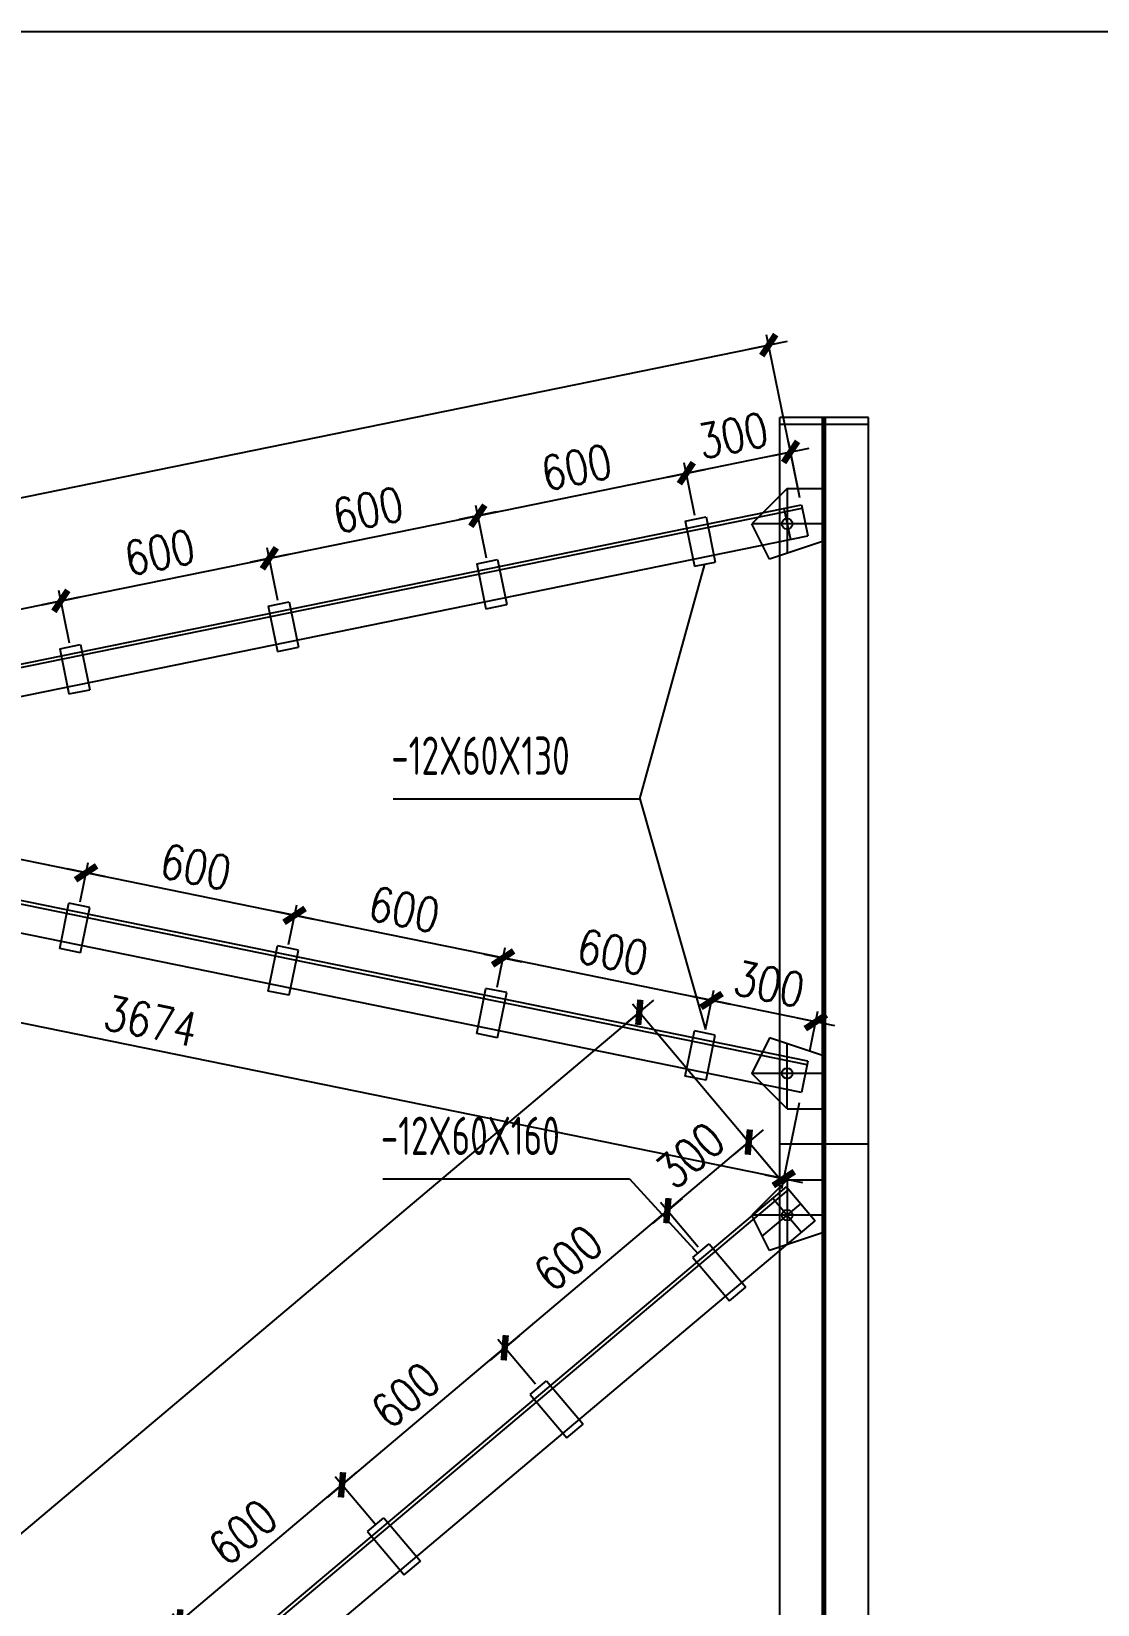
# Model space of a CAD drawing. Header units: millimetres. Extents: x 2451220 to 4527627, y -5186613 to -1639140.
# Drawn here: x 2552625 to 2555631, y -1729912 to -1725474 of the extents above; entities that cross this region are included whole.
import ezdxf
from ezdxf.enums import TextEntityAlignment as Align

# ---------------------------------------------------------------- set-up
doc = ezdxf.new("R2010")
doc.units = ezdxf.units.MM
doc.header["$LTSCALE"] = 1000
doc.header["$PDMODE"] = 34
doc.styles.add('DIM_FONT', font='simplex.shx', dxfattribs={"width": 0.8, "bigfont": 'hztxt.shx'})
doc.styles.get("Standard").update_dxf_attribs({"font": 'txt', "bigfont": 'gbcbig.shx'})
doc.styles.add('TSSD_Label', font='Tssdeng.shx', dxfattribs={"width": 0.7, "bigfont": 'hztxt.shx'})
doc.dimstyles.get("Standard").update_dxf_attribs({"dimscale": 100, "dimtxt": 3.5, "dimasz": 1, "dimexe": 2.5, "dimexo": 3, "dimgap": 1.5, "dimtad": 1, "dimdec": 0, "dimzin": 0, "dimdsep": 46, "dimtxsty": 'Standard', "dimblk": 'ARCHTICK', "dimcen": 0.09, "dimadec": 0, "dimazin": 0, "dimtfac": 1, "dimtdec": 0, "dimtix": 1, "dimtmove": 2, "dimatfit": 3, "dimldrblk": 'ARCHTICK', "dimfxl": 1, "dimtolj": 1, "dimtzin": 0, "dimarcsym": 0})

# ---------------------------------------------------------------- blocks, each defined once
blk = doc.blocks.new('_DIMX')
blk.add_line((-150, 0), (150, 0))
at = {"const_width": 50}
blk.add_lwpolyline([(-70, -70), (70, 70)], dxfattribs=at)
blk = doc.blocks.new('*D1994')
at = {"color": 3, "lineweight": -2}
for p, q in [((2554740.4, -1728718.2), (2554319.1, -1728218.4)), ((2554338.2, -1728241.5), (2546670.3, -1734705.5)), ((2547072, -1735182.6), (2546650.7, -1734682.8))]:
    blk.add_line(p, q, dxfattribs=at)
at = {"layer": 'Defpoints', "color": 0}
for p in [(2554759.8, -1728741.1), (2546670, -1734705.7), (2547091.3, -1735205.6)]:
    blk.add_point(p, dxfattribs=at)
at = {"color": 3, "lineweight": -2, "xscale": 0.36, "yscale": 0.36, "zscale": 0.36}
for p, rotation in [((2554338.4, -1728241.3), 40.13064165766563), ((2546670, -1734705.7), 220.1306416576656)]:
    blk.add_blockref('_DIMX', p, dxfattribs=dict(at, rotation=rotation))
at = {"color": 7, "insert": (2551090.2, -1730792.3), "char_height": 96, "attachment_point": 5, "rotation": 40.1306, "style": 'DIM_FONT'}
blk.add_mtext('\\A1;10030', dxfattribs=at)
blk = doc.blocks.new('*D659')
at = {"color": 3, "lineweight": -2}
for p, q in [((2553593.6, -1729685), (2553480.9, -1729551.3)), ((2553041.7, -1729960.7), (2553499.9, -1729574.4)), ((2553128.4, -1730064), (2553022.1, -1729938))]:
    blk.add_line(p, q, dxfattribs=at)
at = {"layer": 'Defpoints', "color": 0}
for p in [(2553500.2, -1729574.2), (2553612.9, -1729707.9), (2553147.7, -1730087)]:
    blk.add_point(p, dxfattribs=at)
at = {"color": 3, "lineweight": -2, "xscale": 0.36, "yscale": 0.36, "zscale": 0.36}
for p, rotation in [((2553500.2, -1729574.2), 40.1306416554416), ((2553041.5, -1729960.9), 220.1306416554416)]:
    blk.add_blockref('_DIMX', p, dxfattribs=dict(at, rotation=rotation))
at = {"color": 7, "insert": (2553220.6, -1729707.9), "char_height": 96, "attachment_point": 5, "rotation": 40.1306, "style": 'DIM_FONT'}
blk.add_mtext('\\A1;600', dxfattribs=at)
blk = doc.blocks.new('*D660')
at = {"color": 3, "lineweight": -2}
for p, q in [((2554045.9, -1729290.6), (2553939.6, -1729164.5)), ((2553500.5, -1729574), (2553958.7, -1729187.7)), ((2553593.6, -1729685), (2553480.9, -1729551.3))]:
    blk.add_line(p, q, dxfattribs=at)
at = {"layer": 'Defpoints', "color": 0}
for p in [(2553959, -1729187.5), (2554065.2, -1729313.5), (2553612.9, -1729707.9)]:
    blk.add_point(p, dxfattribs=at)
at = {"color": 3, "lineweight": -2, "xscale": 0.36, "yscale": 0.36, "zscale": 0.36}
for p, rotation in [((2553959, -1729187.5), 40.1306416554416), ((2553500.2, -1729574.2), 220.1306416554416)]:
    blk.add_blockref('_DIMX', p, dxfattribs=dict(at, rotation=rotation))
at = {"color": 7, "insert": (2553679.3, -1729321.2), "char_height": 96, "attachment_point": 5, "rotation": 40.1306, "style": 'DIM_FONT'}
blk.add_mtext('\\A1;600', dxfattribs=at)
blk = doc.blocks.new('*D661')
at = {"color": 3, "lineweight": -2}
for p, q in [((2553959.2, -1729187.3), (2554417.4, -1728801)), ((2554504.6, -1728903.9), (2554398.4, -1728777.8)), ((2554045.9, -1729290.6), (2553939.6, -1729164.5))]:
    blk.add_line(p, q, dxfattribs=at)
at = {"layer": 'Defpoints', "color": 0}
for p in [(2554417.7, -1728800.8), (2554524, -1728926.8), (2554065.2, -1729313.5)]:
    blk.add_point(p, dxfattribs=at)
at = {"color": 3, "lineweight": -2, "xscale": 0.36, "yscale": 0.36, "zscale": 0.36}
for p, rotation in [((2554417.7, -1728800.8), 40.1306416554416), ((2553959, -1729187.5), 220.1306416554416)]:
    blk.add_blockref('_DIMX', p, dxfattribs=dict(at, rotation=rotation))
at = {"color": 7, "insert": (2554138.1, -1728934.5), "char_height": 96, "attachment_point": 5, "rotation": 40.1306, "style": 'DIM_FONT'}
blk.add_mtext('\\A1;600', dxfattribs=at)
blk = doc.blocks.new('*D2480')
at = {"color": 3, "lineweight": -2}
for p, q in [((2554734, -1728710.5), (2554627.7, -1728584.5)), ((2554418, -1728800.5), (2554646.8, -1728607.6)), ((2554504.6, -1728903.9), (2554398.4, -1728777.8))]:
    blk.add_line(p, q, dxfattribs=at)
at = {"layer": 'Defpoints', "color": 0}
for p in [(2554647.1, -1728607.4), (2554753.3, -1728733.5), (2554524, -1728926.8)]:
    blk.add_point(p, dxfattribs=at)
at = {"color": 3, "lineweight": -2, "xscale": 0.36, "yscale": 0.36, "zscale": 0.36}
for p, rotation in [((2554647.1, -1728607.4), 40.1306416554416), ((2554417.7, -1728800.8), 220.1306416554416)]:
    blk.add_blockref('_DIMX', p, dxfattribs=dict(at, rotation=rotation))
at = {"color": 7, "insert": (2554482.1, -1728644.4), "char_height": 96, "attachment_point": 5, "rotation": 40.1306, "style": 'DIM_FONT'}
blk.add_mtext('\\A1;300', dxfattribs=at)
blk = doc.blocks.new('*D684')
at = {"color": 3, "lineweight": -2}
for p, q in [((2552119.9, -1727200.5), (2552707.1, -1727080.6)), ((2552731.8, -1727200), (2552701.4, -1727051.1)), ((2552144, -1727320), (2552113.6, -1727171.2))]:
    blk.add_line(p, q, dxfattribs=at)
at = {"layer": 'Defpoints', "color": 0}
for p in [(2552707.4, -1727080.5), (2552737.8, -1727229.4), (2552150, -1727349.4)]:
    blk.add_point(p, dxfattribs=at)
at = {"color": 3, "lineweight": -2, "xscale": 0.36, "yscale": 0.36, "zscale": 0.36}
for p, rotation in [((2552707.4, -1727080.5), 11.54001199170002), ((2552119.6, -1727200.5), 191.5400119917)]:
    blk.add_blockref('_DIMX', p, dxfattribs=dict(at, rotation=rotation))
at = {"color": 7, "insert": (2552397.9, -1727064.1), "char_height": 96, "attachment_point": 5, "rotation": 11.54, "style": 'DIM_FONT'}
blk.add_mtext('\\A1;600', dxfattribs=at)
blk = doc.blocks.new('*D685')
at = {"color": 3, "lineweight": -2}
for p, q in [((2553319.7, -1727079.9), (2553289.3, -1726931.1)), ((2552707.8, -1727080.4), (2553295, -1726960.6)), ((2552731.8, -1727200), (2552701.4, -1727051.1))]:
    blk.add_line(p, q, dxfattribs=at)
at = {"layer": 'Defpoints', "color": 0}
for p in [(2553295.3, -1726960.5), (2553325.7, -1727109.3), (2552737.8, -1727229.4)]:
    blk.add_point(p, dxfattribs=at)
at = {"color": 3, "lineweight": -2, "xscale": 0.36, "yscale": 0.36, "zscale": 0.36}
for p, rotation in [((2553295.3, -1726960.5), 11.54001199170002), ((2552707.4, -1727080.5), 191.5400119917)]:
    blk.add_blockref('_DIMX', p, dxfattribs=dict(at, rotation=rotation))
at = {"color": 7, "insert": (2552985.8, -1726944.1), "char_height": 96, "attachment_point": 5, "rotation": 11.54, "style": 'DIM_FONT'}
blk.add_mtext('\\A1;600', dxfattribs=at)
blk = doc.blocks.new('*D686')
at = {"color": 3, "lineweight": -2}
for p, q in [((2553907.6, -1726959.9), (2553877.2, -1726811.1)), ((2553295.7, -1726960.4), (2553882.8, -1726840.5)), ((2553319.7, -1727079.9), (2553289.3, -1726931.1))]:
    blk.add_line(p, q, dxfattribs=at)
at = {"layer": 'Defpoints', "color": 0}
for p in [(2553883.2, -1726840.5), (2553913.6, -1726989.3), (2553325.7, -1727109.3)]:
    blk.add_point(p, dxfattribs=at)
at = {"color": 3, "lineweight": -2, "xscale": 0.36, "yscale": 0.36, "zscale": 0.36}
for p, rotation in [((2553883.2, -1726840.5), 11.54001199170002), ((2553295.3, -1726960.5), 191.5400119917)]:
    blk.add_blockref('_DIMX', p, dxfattribs=dict(at, rotation=rotation))
at = {"color": 7, "insert": (2553573.6, -1726824), "char_height": 96, "attachment_point": 5, "rotation": 11.54, "style": 'DIM_FONT'}
blk.add_mtext('\\A1;600', dxfattribs=at)
blk = doc.blocks.new('*D687')
at = {"color": 3, "lineweight": -2}
for p, q in [((2553883.5, -1726840.4), (2554470.7, -1726720.5)), ((2554495.4, -1726839.9), (2554465.1, -1726691)), ((2553907.6, -1726959.9), (2553877.2, -1726811.1))]:
    blk.add_line(p, q, dxfattribs=at)
at = {"layer": 'Defpoints', "color": 0}
for p in [(2554471.1, -1726720.4), (2554501.4, -1726869.3), (2553913.6, -1726989.3)]:
    blk.add_point(p, dxfattribs=at)
at = {"color": 3, "lineweight": -2, "xscale": 0.36, "yscale": 0.36, "zscale": 0.36}
for p, rotation in [((2554471.1, -1726720.4), 11.54001199170002), ((2553883.2, -1726840.5), 191.5400119917)]:
    blk.add_blockref('_DIMX', p, dxfattribs=dict(at, rotation=rotation))
at = {"color": 7, "insert": (2554161.5, -1726704), "char_height": 96, "attachment_point": 5, "rotation": 11.54, "style": 'DIM_FONT'}
blk.add_mtext('\\A1;600', dxfattribs=at)
blk = doc.blocks.new('*D2487')
at = {"color": 3, "lineweight": -2}
for p, q in [((2554789.4, -1726779.8), (2554759, -1726631)), ((2554471.4, -1726720.4), (2554764.6, -1726660.5)), ((2554495.4, -1726839.9), (2554465.1, -1726691))]:
    blk.add_line(p, q, dxfattribs=at)
at = {"layer": 'Defpoints', "color": 0}
for p in [(2554765, -1726660.4), (2554795.4, -1726809.2), (2554501.4, -1726869.3)]:
    blk.add_point(p, dxfattribs=at)
at = {"color": 3, "lineweight": -2, "xscale": 0.36, "yscale": 0.36, "zscale": 0.36}
for p, rotation in [((2554765, -1726660.4), 11.54001199170002), ((2554471.1, -1726720.4), 191.5400119917)]:
    blk.add_blockref('_DIMX', p, dxfattribs=dict(at, rotation=rotation))
at = {"color": 7, "insert": (2554602.4, -1726614), "char_height": 96, "attachment_point": 5, "rotation": 11.54, "style": 'DIM_FONT'}
blk.add_mtext('\\A1;300', dxfattribs=at)
blk = doc.blocks.new('*D2491')
at = {"color": 3, "lineweight": -2}
for p, q in [((2554791.4, -1726789.6), (2554697.5, -1726329.7)), ((2547013.8, -1727929.1), (2554703.1, -1726359.1)), ((2547101.4, -1728359.8), (2547007.5, -1727899.8))]:
    blk.add_line(p, q, dxfattribs=at)
at = {"layer": 'Defpoints', "color": 0}
for p in [(2554703.5, -1726359.1), (2554797.4, -1726819), (2547107.4, -1728389.2)]:
    blk.add_point(p, dxfattribs=at)
at = {"color": 3, "lineweight": -2, "xscale": 0.36, "yscale": 0.36, "zscale": 0.36}
for p, rotation in [((2554703.5, -1726359.1), 11.54001198355881), ((2547013.5, -1727929.2), 191.5400119835588)]:
    blk.add_blockref('_DIMX', p, dxfattribs=dict(at, rotation=rotation))
at = {"color": 7, "insert": (2550842.9, -1727067.7), "char_height": 96, "attachment_point": 5, "rotation": 11.54, "style": 'DIM_FONT'}
blk.add_mtext('\\A1;7849', dxfattribs=at)
blk = doc.blocks.new('*D693')
at = {"color": 3, "lineweight": -2}
for p, q in [((2554525.5, -1728290), (2554548.2, -1728178.4)), ((2554835.8, -1728267.8), (2554542.6, -1728207.9)), ((2554819.4, -1728350), (2554842.2, -1728238.4))]:
    blk.add_line(p, q, dxfattribs=at)
at = {"layer": 'Defpoints', "color": 0}
for p in [(2554542.2, -1728207.8), (2554519.4, -1728319.4), (2554813.4, -1728379.4)]:
    blk.add_point(p, dxfattribs=at)
at = {"color": 3, "lineweight": -2, "xscale": 0.36, "yscale": 0.36, "zscale": 0.36}
for p, rotation in [((2554542.2, -1728207.8), 168.4599880159114), ((2554836.2, -1728267.8), 348.4599880159114)]:
    blk.add_blockref('_DIMX', p, dxfattribs=dict(at, rotation=rotation))
at = {"color": 7, "insert": (2554704.8, -1728161.4), "char_height": 96, "attachment_point": 5, "rotation": 348.46, "style": 'DIM_FONT'}
blk.add_mtext('\\A1;300', dxfattribs=at)
blk = doc.blocks.new('*D694')
at = {"color": 3, "lineweight": -2}
for p, q in [((2553937.6, -1728169.9), (2553960.4, -1728058.4)), ((2554541.9, -1728207.7), (2553954.7, -1728087.9)), ((2554525.5, -1728290), (2554548.2, -1728178.4))]:
    blk.add_line(p, q, dxfattribs=at)
at = {"layer": 'Defpoints', "color": 0}
for p in [(2553954.4, -1728087.8), (2553931.6, -1728199.3), (2554519.4, -1728319.4)]:
    blk.add_point(p, dxfattribs=at)
at = {"color": 3, "lineweight": -2, "xscale": 0.36, "yscale": 0.36, "zscale": 0.36}
for p, rotation in [((2553954.4, -1728087.8), 168.4599880082999), ((2554542.2, -1728207.8), 348.4599880082999)]:
    blk.add_blockref('_DIMX', p, dxfattribs=dict(at, rotation=rotation))
at = {"color": 7, "insert": (2554263.9, -1728071.4), "char_height": 96, "attachment_point": 5, "rotation": 348.46, "style": 'DIM_FONT'}
blk.add_mtext('\\A1;600', dxfattribs=at)
blk = doc.blocks.new('*D695')
at = {"color": 3, "lineweight": -2}
for p, q in [((2553349.7, -1728049.9), (2553372.5, -1727938.4)), ((2553954, -1728087.7), (2553366.8, -1727967.8)), ((2553937.6, -1728169.9), (2553960.4, -1728058.4))]:
    blk.add_line(p, q, dxfattribs=at)
at = {"layer": 'Defpoints', "color": 0}
for p in [(2553366.5, -1727967.8), (2553343.7, -1728079.3), (2553931.6, -1728199.3)]:
    blk.add_point(p, dxfattribs=at)
at = {"color": 3, "lineweight": -2, "xscale": 0.36, "yscale": 0.36, "zscale": 0.36}
for p, rotation in [((2553366.5, -1727967.8), 168.4599880082999), ((2553954.4, -1728087.8), 348.4599880082999)]:
    blk.add_blockref('_DIMX', p, dxfattribs=dict(at, rotation=rotation))
at = {"color": 7, "insert": (2553676, -1727951.3), "char_height": 96, "attachment_point": 5, "rotation": 348.46, "style": 'DIM_FONT'}
blk.add_mtext('\\A1;600', dxfattribs=at)
blk = doc.blocks.new('*D696')
at = {"color": 3, "lineweight": -2}
for p, q in [((2552761.8, -1727929.9), (2552784.6, -1727818.3)), ((2553366.1, -1727967.7), (2552779, -1727847.8)), ((2553349.7, -1728049.9), (2553372.5, -1727938.4))]:
    blk.add_line(p, q, dxfattribs=at)
at = {"layer": 'Defpoints', "color": 0}
for p in [(2552778.6, -1727847.7), (2552755.8, -1727959.3), (2553343.7, -1728079.3)]:
    blk.add_point(p, dxfattribs=at)
at = {"color": 3, "lineweight": -2, "xscale": 0.36, "yscale": 0.36, "zscale": 0.36}
for p, rotation in [((2552778.6, -1727847.7), 168.4599880082999), ((2553366.5, -1727967.8), 348.4599880082999)]:
    blk.add_blockref('_DIMX', p, dxfattribs=dict(at, rotation=rotation))
at = {"color": 7, "insert": (2553088.2, -1727831.3), "char_height": 96, "attachment_point": 5, "rotation": 348.46, "style": 'DIM_FONT'}
blk.add_mtext('\\A1;600', dxfattribs=at)
blk = doc.blocks.new('*D697')
at = {"color": 3, "lineweight": -2}
for p, q in [((2552174, -1727809.8), (2552196.7, -1727698.3)), ((2552778.3, -1727847.7), (2552191.1, -1727727.8)), ((2552761.8, -1727929.9), (2552784.6, -1727818.3))]:
    blk.add_line(p, q, dxfattribs=at)
at = {"layer": 'Defpoints', "color": 0}
for p in [(2552190.7, -1727727.7), (2552168, -1727839.2), (2552755.8, -1727959.3)]:
    blk.add_point(p, dxfattribs=at)
at = {"color": 3, "lineweight": -2, "xscale": 0.36, "yscale": 0.36, "zscale": 0.36}
for p, rotation in [((2552190.7, -1727727.7), 168.4599880082999), ((2552778.6, -1727847.7), 348.4599880082999)]:
    blk.add_blockref('_DIMX', p, dxfattribs=dict(at, rotation=rotation))
at = {"color": 7, "insert": (2552500.3, -1727711.3), "char_height": 96, "attachment_point": 5, "rotation": 348.46, "style": 'DIM_FONT'}
blk.add_mtext('\\A1;600', dxfattribs=at)
blk = doc.blocks.new('*D700')
at = {"color": 3, "lineweight": -2}
for p, q in [((2551189.3, -1727761.9), (2551139.8, -1728004.5)), ((2554745.5, -1728710.1), (2551146.2, -1727975.2)), ((2554789.4, -1728497), (2554739.8, -1728739.6))]:
    blk.add_line(p, q, dxfattribs=at)
at = {"layer": 'Defpoints', "color": 0}
for p in [(2551195.3, -1727732.5), (2551145.8, -1727975.1), (2554795.4, -1728467.6)]:
    blk.add_point(p, dxfattribs=at)
at = {"color": 3, "lineweight": -2, "xscale": 0.36, "yscale": 0.36, "zscale": 0.36}
for p, rotation in [((2551145.8, -1727975.1), 168.4599880160811), ((2554745.8, -1728710.2), 348.4599880160811)]:
    blk.add_blockref('_DIMX', p, dxfattribs=dict(at, rotation=rotation))
at = {"color": 7, "insert": (2552961.4, -1728266.2), "char_height": 96, "attachment_point": 5, "rotation": 348.46, "style": 'DIM_FONT'}
blk.add_mtext('\\A1;3674', dxfattribs=at)

msp = doc.modelspace()

# ---------------------------------------------------------------- linework, layer by layer
for p, q in [((2554734.4, -1735783.5), (2554734.4, -1726563.5)), ((2554984.4, -1726563.5), (2554734.4, -1726563.5)), ((2554984.4, -1726583.5), (2554734.4, -1726583.5)), ((2554855.4, -1735783.5), (2554855.4, -1726563.5)), ((2554859.4, -1735783.5), (2554859.4, -1726563.5)), ((2554859.4, -1735783.5), (2554859.4, -1726563.5)), ((2554863.4, -1735783.5), (2554863.4, -1726563.5)), ((2554984.4, -1735783.5), (2554984.4, -1726563.5)), ((2554755.4, -1726763.3), (2554655.4, -1726863.3)), ((2554755.4, -1726763.3), (2554855.4, -1726763.3)), ((2554755.4, -1726763.3), (2554755.4, -1726946.7)), ((2554755.4, -1726763.3), (2554855.4, -1726763.3)), ((2547105.4, -1728379.4), (2554795.4, -1726809.2)), ((2547107.4, -1728389.2), (2554797.4, -1726819)), ((2554746.4, -1726819.2), (2554764.4, -1726907.4)), ((2554795.4, -1726809.2), (2554813.4, -1726897.4)), ((2554855.4, -1726863.3), (2554655.4, -1726863.3)), ((2554705.4, -1726963.3), (2554655.4, -1726863.3)), ((2547123.4, -1728467.6), (2554813.4, -1726897.4)), ((2554855.4, -1726913.3), (2554705.4, -1726963.3)), ((2554340.3, -1727639.1), (2554523.5, -1726977)), ((2554811.4, -1728389.2), (2551211.3, -1727654.1)), ((2554813.4, -1728379.4), (2551213.3, -1727644.3)), ((2553644.7, -1727639.1), (2554340.3, -1727639.1)), ((2554340.3, -1727639.1), (2554525.5, -1728290)), ((2554795.4, -1728467.6), (2551195.3, -1727732.5)), ((2554705.4, -1728313.5), (2554655.4, -1728413.5)), ((2554855.4, -1728363.5), (2554705.4, -1728313.5)), ((2554755.4, -1728513.5), (2554755.4, -1728330.1)), ((2554855.4, -1728413.5), (2554655.4, -1728413.5)), ((2554755.4, -1728513.5), (2554655.4, -1728413.5)), ((2554813.4, -1728379.4), (2554795.4, -1728467.6)), ((2554755.4, -1728513.5), (2554855.4, -1728513.5)), ((2554984.4, -1728613.5), (2554734.4, -1728613.5)), ((2553615.1, -1728711.3), (2554310.7, -1728711.3)), ((2554310.7, -1728711.3), (2554503.1, -1728921.5)), ((2554755.4, -1728713.5), (2554655.4, -1728813.5)), ((2554755.4, -1728713.5), (2554855.4, -1728713.5)), ((2554755.4, -1728713.5), (2554755.4, -1728896.8)), ((2554755.4, -1728713.5), (2554855.4, -1728713.5)), ((2547084.9, -1735197.9), (2554753.3, -1728733.5)), ((2547091.3, -1735205.6), (2554759.8, -1728741.1)), ((2554715.1, -1728765.7), (2554795.7, -1728861.3)), ((2554753.3, -1728733.5), (2554833.9, -1728829)), ((2554855.4, -1728813.5), (2554655.4, -1728813.5)), ((2554705.4, -1728913.5), (2554655.4, -1728813.5)), ((2554685, -1728872.8), (2554793.6, -1728781.2)), ((2547165.4, -1735293.5), (2554833.9, -1728829)), ((2554489.7, -1728932.8), (2554535.6, -1728894.1)), ((2554535.6, -1728894.1), (2554638.7, -1729016.4)), ((2554855.4, -1728863.5), (2554705.4, -1728913.5)), ((2554489.7, -1728932.8), (2554592.9, -1729055.1)), ((2554592.9, -1729055.1), (2554638.7, -1729016.4)), ((2554031, -1729319.5), (2554076.9, -1729280.8)), ((2554076.9, -1729280.8), (2554180, -1729403.2)), ((2554031, -1729319.5), (2554134.1, -1729441.8)), ((2554134.1, -1729441.8), (2554180, -1729403.2)), ((2553572.3, -1729706.2), (2553618.1, -1729667.5)), ((2553618.1, -1729667.5), (2553721.3, -1729789.9)), ((2553572.3, -1729706.2), (2553675.4, -1729828.5)), ((2553675.4, -1729828.5), (2553721.3, -1729789.9))]:
    msp.add_line(p, q)
at = {"color": 2}
for p, q in [((2554468.1, -1726855.7), (2554526.8, -1726843.7)), ((2554468.1, -1726855.7), (2554494.1, -1726983)), ((2554526.8, -1726843.7), (2554552.8, -1726971)), ((2553880.2, -1726975.7), (2553939, -1726963.7)), ((2553880.2, -1726975.7), (2553906.2, -1727103.1)), ((2553939, -1726963.7), (2553965, -1727091.1)), ((2554494.1, -1726983), (2554552.8, -1726971)), ((2553292.3, -1727095.7), (2553351.1, -1727083.7)), ((2553351.1, -1727083.7), (2553377.1, -1727211.1)), ((2553292.3, -1727095.7), (2553318.3, -1727223.1)), ((2553906.2, -1727103.1), (2553965, -1727091.1)), ((2552704.4, -1727215.8), (2552763.2, -1727203.8)), ((2552704.4, -1727215.8), (2552730.4, -1727343.1)), ((2552763.2, -1727203.8), (2552789.2, -1727331.1)), ((2553318.3, -1727223.1), (2553377.1, -1727211.1)), ((2552730.4, -1727343.1), (2552789.2, -1727331.1)), ((2552704.4, -1728061), (2552730.4, -1727933.7)), ((2552789.2, -1727945.7), (2552730.4, -1727933.7)), ((2552763.2, -1728073), (2552789.2, -1727945.7)), ((2552763.2, -1728073), (2552704.4, -1728061)), ((2553292.3, -1728181.1), (2553318.3, -1728053.7)), ((2553377.1, -1728065.7), (2553318.3, -1728053.7)), ((2553351.1, -1728193.1), (2553377.1, -1728065.7)), ((2553351.1, -1728193.1), (2553292.3, -1728181.1)), ((2553880.2, -1728301.1), (2553906.2, -1728173.7)), ((2553965, -1728185.7), (2553906.2, -1728173.7)), ((2553939, -1728313.1), (2553965, -1728185.7)), ((2553939, -1728313.1), (2553880.2, -1728301.1)), ((2554468.1, -1728421.1), (2554494.1, -1728293.8)), ((2554552.8, -1728305.8), (2554494.1, -1728293.8)), ((2554526.8, -1728433.1), (2554552.8, -1728305.8)), ((2554526.8, -1728433.1), (2554468.1, -1728421.1))]:
    msp.add_line(p, q, dxfattribs=at)
msp.add_lwpolyline([(2545883.9, -1725474.3), (2564636.6, -1725474.3), (2564636.6, -1738493.1), (2545883.9, -1738493.1)], close=True)
for centre in [(2554755.4, -1726863.3), (2554755.4, -1728413.5), (2554755.4, -1728813.5)]:
    msp.add_circle(centre, 15)

# ---------------------------------------------------------------- texts
at = {"style": 'TSSD_Label', "width": 0.7}
for s, p in [('-12X60X130', (2553639.2, -1727517.4)), ('-12X60X160', (2553609.6, -1728589.7))]:
    msp.add_text(s, height=108.12, dxfattribs=at).set_placement(p, align=Align.MIDDLE_LEFT)

# ---------------------------------------------------------------- dimensions: what is measured, and where the dimension line sits
for p1, p2, distance, picture, middle in [((2547107.4, -1728389.2), (2554797.4, -1726819), 469.5, '*D2491', (2550842.9, -1727067.7)), ((2554795.4, -1728467.6), (2551195.3, -1727732.5), 247.6, '*D700', (2552961.4, -1728266.2)), ((2554813.4, -1728379.4), (2554519.4, -1728319.4), -113.8, '*D693', (2554704.8, -1728161.4))]:
    dim = msp.add_aligned_dim(p1=p1, p2=p2, distance=distance, dimstyle='Standard', override={"dimscale": 1.2, "dimtxt": 80, "dimasz": 0.3, "dimexe": 25, "dimexo": 25, "dimgap": 25, "dimtxsty": 'DIM_FONT', "dimblk1": '_DIMX', "dimblk2": '_DIMX', "dimsah": 1, "dimclrd": 3, "dimclre": 3, "dimclrt": 7, "dimldrblk": '_DIMX'})
    dim.commit()
    dim.dimension.update_dxf_attribs({"geometry": picture, "text_midpoint": middle})
for base, p1, p2, angle, picture, middle in [((2554765, -1726660.4), (2554501.4, -1726869.3), (2554795.4, -1726809.2), 191.54, '*D2487', (2554602.4, -1726614)), ((2554471.1, -1726720.4), (2553913.6, -1726989.3), (2554501.4, -1726869.3), 191.54, '*D687', (2554161.5, -1726704)), ((2553883.2, -1726840.5), (2553325.7, -1727109.3), (2553913.6, -1726989.3), 191.54, '*D686', (2553573.6, -1726824)), ((2553295.3, -1726960.5), (2552737.8, -1727229.4), (2553325.7, -1727109.3), 191.54, '*D685', (2552985.8, -1726944.1)), ((2552707.4, -1727080.5), (2552150, -1727349.4), (2552737.8, -1727229.4), 191.54, '*D684', (2552397.9, -1727064.1)), ((2552190.7, -1727727.7), (2552755.8, -1727959.3), (2552168, -1727839.2), 348.46, '*D697', (2552500.3, -1727711.3)), ((2552778.6, -1727847.7), (2553343.7, -1728079.3), (2552755.8, -1727959.3), 348.46, '*D696', (2553088.2, -1727831.3)), ((2553366.5, -1727967.8), (2553931.6, -1728199.3), (2553343.7, -1728079.3), 348.46, '*D695', (2553676, -1727951.3)), ((2553954.4, -1728087.8), (2554519.4, -1728319.4), (2553931.6, -1728199.3), 348.46, '*D694', (2554263.9, -1728071.4)), ((2554647.1, -1728607.4), (2554524, -1728926.8), (2554753.3, -1728733.5), 220.1306, '*D2480', (2554482.1, -1728644.4)), ((2554417.7, -1728800.8), (2554065.2, -1729313.5), (2554524, -1728926.8), 220.1306, '*D661', (2554138.1, -1728934.5)), ((2553959, -1729187.5), (2553612.9, -1729707.9), (2554065.2, -1729313.5), 220.1306, '*D660', (2553679.3, -1729321.2)), ((2553500.2, -1729574.2), (2553147.7, -1730087), (2553612.9, -1729707.9), 220.1306, '*D659', (2553220.6, -1729707.9))]:
    dim = msp.add_linear_dim(base=base, p1=p1, p2=p2, angle=angle, dimstyle='Standard', override={"dimscale": 1.2, "dimtxt": 80, "dimasz": 0.3, "dimexe": 25, "dimexo": 25, "dimgap": 25, "dimtxsty": 'DIM_FONT', "dimblk1": '_DIMX', "dimblk2": '_DIMX', "dimsah": 1, "dimclrd": 3, "dimclre": 3, "dimclrt": 7, "dimldrblk": '_DIMX'})
    dim.commit()
    dim.dimension.update_dxf_attribs({"geometry": picture, "text_midpoint": middle})
dim = msp.add_linear_dim(base=(2546670, -1734705.7), p1=(2554759.8, -1728741.1), p2=(2547091.3, -1735205.6), angle=220.1306, dimstyle='Standard', override={"dimscale": 1.2, "dimtxt": 80, "dimasz": 0.3, "dimexe": 25, "dimexo": 25, "dimgap": 25, "dimtxsty": 'DIM_FONT', "dimblk1": '_DIMX', "dimblk2": '_DIMX', "dimsah": 1, "dimclrd": 3, "dimclre": 3, "dimclrt": 7, "dimldrblk": '_DIMX'})
dim.commit()
dim.dimension.update_dxf_attribs({"geometry": '*D1994', "text_midpoint": (2551090.2, -1730792.3), "dimtype": 161})

doc.saveas('drawing.dxf')
